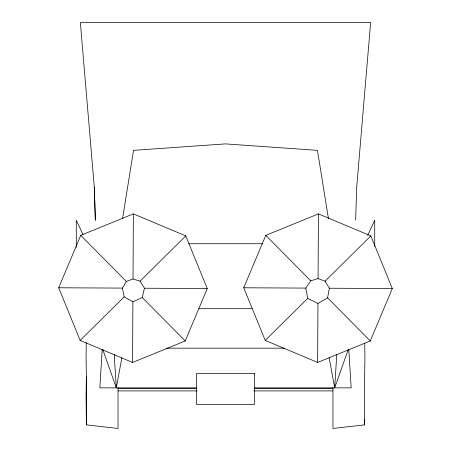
<?xml version="1.0" encoding="UTF-8"?>
<svg xmlns="http://www.w3.org/2000/svg" width="451" height="451" viewBox="0 0 451 451"><rect width="100%" height="100%" fill="white"/><g stroke="black" fill="none" stroke-linecap="round" stroke-linejoin="round"><path stroke-width="0.68" d="M132.583 362.446L185.226 340.962L207.257 288.55L185.773 235.912L133.361 213.881L80.723 235.36L58.692 287.772L80.171 340.415L132.583 362.446L132.898 301.82L124.2 296.843L122.413 288.104L126.342 281.463L133.022 278.96L140.024 281.182L144.444 288.223L142.257 297.547L132.898 301.82M133.022 278.96L133.361 213.881M317.639 362.446L370.277 340.962L392.308 288.55L370.829 235.912L318.417 213.881L265.774 235.36L243.743 287.772L265.227 340.415L317.639 362.446L317.949 303.416L327.595 297.829L329.365 288.223L325.064 281.204L318.079 278.594L310.745 280.798L305.812 288.099L307.729 298.353L317.949 303.416M318.079 278.594L318.417 213.881M86.254 342.489L86.079 358.348L86.688 397.613L86.383 424.87L118.032 428.45L118.032 387.578M86.372 376.196L86.079 395.127L86.383 423.416M355.653 220.139L356.707 187.064L370.643 22.55L80.357 22.55L94.293 187.064L95.347 220.161L94.293 187.064M102.214 349.57L99.829 387.866L196.619 387.866M348.234 349.497L334.687 387.866L336.767 354.441M122.52 218.836L133.541 150.363L225.5 143.892L317.459 150.363L328.48 218.836M102.766 349.497L116.313 387.866L121.866 357.756M367.678 235.281L374.725 220.223L374.725 246.534M80.171 340.415L124.2 296.843M140.024 281.182L185.773 235.912M265.227 340.415L307.729 298.353M325.064 281.204L370.829 235.912M364.617 419.34L364.617 424.87L332.968 428.45L332.968 387.578M188.901 243.737L262.803 243.737M198.897 308.704L252.103 308.704M166.487 348.178L284.513 348.178M254.381 387.866L351.171 387.866L348.786 349.57M118.23 388.356L196.754 388.356M254.246 388.356L332.77 388.356M118.168 390.899L196.997 390.899M254.003 390.899L332.832 390.899M243.743 287.772L305.812 288.099M329.365 288.223L392.308 288.55M58.692 287.772L122.413 288.104M144.444 288.223L207.257 288.55M265.774 235.36L310.745 280.798M327.595 297.829L370.277 340.962M80.723 235.36L126.342 281.463M142.257 297.547L185.226 340.962M83.029 234.655L76.275 220.223L76.275 247.227M329.134 357.756L334.687 387.866M114.233 354.441L116.313 387.866M364.758 343.177L364.921 358.348L364.312 397.613L364.617 424.87M364.312 419.227L364.312 424.12M348.702 349.44L348.702 350.703M102.298 349.44L102.298 350.703M86.383 376.264L86.383 424.87M254.392 373.389L196.608 373.389L196.608 404.547L254.392 404.547L254.392 373.389"/></g></svg>
